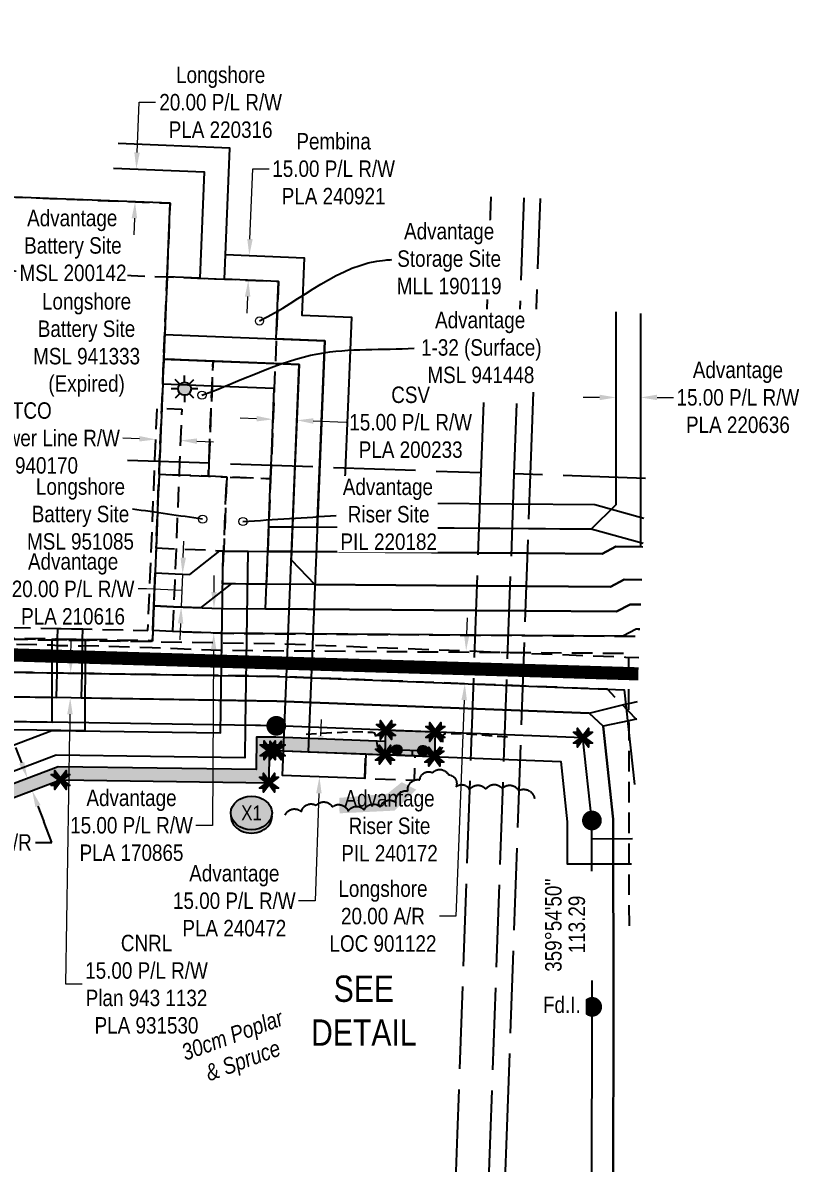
# Model space of a CAD drawing. Extents: x 341532 to 345906, y 6165767 to 6167762.
# Drawn here: x 342290 to 342761, y 6166357 to 6167050 of the extents above; entities that cross this region are included whole.
import ezdxf
from ezdxf.enums import TextEntityAlignment as Align

# ---------------------------------------------------------------- set-up
doc = ezdxf.new("R2010")
doc.units = 0
doc.header["$LTSCALE"] = 5
doc.header["$PDSIZE"] = 0.5
for name, pattern in [('0', [1, 1, 0]), ('foc-ACCESSROAD', [3.75, 2.5, -1.25]), ('foc-FLOWLINE', [3.75, 2.5, -1.25]), ('foc-UNSURVEYED', [12.5, 10, -2.5]), ('UG_PIPE', [1.875, 1.25, -0.625])]:
    doc.linetypes.add(name, pattern=pattern)
doc.layers.get('Defpoints').update_dxf_attribs({"color": 9})
doc.layers.add('AS-PIPE-AG', color=7, linetype='Continuous', true_color=0x7d00fa)
for name, color, linetype in [('AS-PIPE-UG', 44, 'UG_PIPE'), ('AS-ROADS', 254, 'Continuous'), ('AS-SYMBOL', 7, 'Continuous'), ('AS-UNDERLAY-H', 141, 'Continuous'), ('C-RW', 13, 'Continuous'), ('DETAIL-T', 7, 'Continuous'), ('F-AR', 190, 'foc-ACCESSROAD'), ('F-EZE', 190, 'foc-FLOWLINE'), ('F-RW', 190, 'Continuous'), ('F-WS', 190, 'foc-ACCESSROAD'), ('F-WS-S', 8, 'Continuous'), ('L-BD', 7, 'Continuous'), ('L-MON', 1, 'Continuous'), ('L-USEC', 7, 'foc-UNSURVEYED'), ('P-CROSSINGS', 250, 'Continuous'), ('P-PROPOSED', 10, 'Continuous'), ('P-PROPOSED-H', 21, 'Continuous'), ('P-TXT', 4, 'Continuous'), ('T-BUSH', 110, '0'), ('T-BUSH-T', 110, 'Continuous')]:
    doc.layers.add(name, color=color, linetype=linetype)
for name, color, linetype, lineweight in [('C-RW-T', 13, 'Continuous', 9), ('F-AR-T', 190, 'Continuous', 9), ('F-RW-T', 190, 'Continuous', 9), ('F-WS-T', 190, 'Continuous', 9)]:
    doc.layers.add(name, color=color, linetype=linetype, lineweight=lineweight)
doc.styles.add('100L', font='ARIALN.TTF', dxfattribs={"height": 11})
doc.styles.add('80CG', font='ARIALN.TTF', dxfattribs={"height": 10})
doc.styles.add('80L', font='ARIALN.TTF', dxfattribs={"height": 10})
doc.styles.add('Crossing', font='ARIALN.TTF', dxfattribs={"height": 10})
doc.dimstyles.new('Compass 5 000', dxfattribs={"dimscale": 5, "dimtxt": 9, "dimasz": 2, "dimexe": 0.2, "dimexo": 0.0625, "dimgap": 0.5, "dimtad": 0, "dimtih": 1, "dimtoh": 1, "dimzin": 0, "dimdsep": 46, "dimtxsty": '80CG', "dimcen": 0.1, "dimse1": 1, "dimse2": 1, "dimclrd": 256, "dimclrt": 256, "dimaunit": 1, "dimadec": 4, "dimazin": 0, "dimtfac": 0.06, "dimtofl": 0, "dimtmove": 0, "dimatfit": 1, "dimfxl": 0.2, "dimtolj": 1, "dimtzin": 0, "dimlwd": -1, "dimarcsym": 0})

# ---------------------------------------------------------------- blocks, each defined once
blk = doc.blocks.new('fdia')
at = {"color": 255, "const_width": 1}
blk.add_lwpolyline([(-0.5, 0, 1), (0.5, 0, 1)], format="xyb", close=True, dxfattribs=at)
blk = doc.blocks.new('Fdiaa')
blk.add_blockref('fdia', (0, 0))
blk = doc.blocks.new('fdib')
at = {"color": 1, "const_width": 1.6}
blk.add_lwpolyline([(-0.4, 0, 1), (0.4, 0, 1)], format="xyb", close=True, dxfattribs=at)
at = {"color": 1}
blk.add_circle((0, 0), 0.8, dxfattribs=at)
blk = doc.blocks.new('Fdibb')
blk.add_blockref('fdib', (0, 0))
blk = doc.blocks.new('fdicc')
for name in ['Fdibb', 'Fdiaa']:
    blk.add_blockref(name, (0, 0))
blk = doc.blocks.new('FDI')
blk.add_blockref('fdicc', (0, 0))
blk = doc.blocks.new('*D36')
at = {"layer": 'C-RW-T', "transparency": 16777216}
for p, q in [((342431.51, 6166809.83), (342421.52, 6166810.23)), ((342465.94, 6166808.44), (342486, 6166807.63))]:
    blk.add_line(p, q, dxfattribs=at)
for points in [[(342431.58, 6166811.49), (342431.45, 6166808.16), (342441.51, 6166809.42)], [(342466.01, 6166810.1), (342465.87, 6166806.77), (342455.95, 6166808.84)]]:
    blk.add_solid(points, dxfattribs=at)
at = {"layer": 'Defpoints', "color": 0, "transparency": 16777216}
for p in [(342441.7, 6166814.1), (342456.14, 6166813.52), (342455.95, 6166808.84)]:
    blk.add_point(p, dxfattribs=at)
at = {"layer": 'C-RW-T', "transparency": 16777216, "insert": (342525.08, 6166807.63), "char_height": 10, "attachment_point": 5, "style": '80CG'}
blk.add_mtext('\\A1;CSV\\P15.00 P/L R/W\\PPLA 200233', dxfattribs=at)
blk = doc.blocks.new('*D40')
at = {"layer": 'Defpoints', "color": 0, "transparency": 16777216}
for p in [(342465.46, 6166672.37), (342464.69, 6166652.39), (342557.97, 6166648.79)]:
    blk.add_point(p, dxfattribs=at)
at = {"layer": 'F-AR-T', "transparency": 16777216}
for p, q in [((342559.13, 6166678.76), (342559.52, 6166688.75)), ((342557.59, 6166638.79), (342552.52, 6166507.54)), ((342552.52, 6166507.54), (342542.52, 6166507.54))]:
    blk.add_line(p, q, dxfattribs=at)
for points in [[(342557.47, 6166678.82), (342560.8, 6166678.69), (342558.75, 6166668.77)], [(342555.92, 6166638.86), (342559.25, 6166638.73), (342557.97, 6166648.79)]]:
    blk.add_solid(points, dxfattribs=at)
at = {"layer": 'F-AR-T', "transparency": 16777216, "insert": (342508.25, 6166507.54), "char_height": 10, "attachment_point": 5, "style": '80CG', "bg_fill": 3, "box_fill_scale": 1.1, "bg_fill_color": 256, "bg_fill_true_color": 13158600, "bg_fill_transparency": 0}
blk.add_mtext('\\A1;Longshore\\P20.00 A/R\\PLOC 901122', dxfattribs=at)
blk = doc.blocks.new('*D44')
at = {"layer": 'Defpoints', "color": 0, "transparency": 16777216}
for p in [(342370.3, 6166797.23), (342370.19, 6166794.56), (342385.18, 6166793.94)]:
    blk.add_point(p, dxfattribs=at)
at = {"layer": 'F-RW-T', "transparency": 16777216}
for p, q in [((342360.31, 6166797.64), (342350.32, 6166798.05)), ((342395.28, 6166796.2), (342405.27, 6166795.79))]:
    blk.add_line(p, q, dxfattribs=at)
for points in [[(342360.38, 6166799.3), (342360.24, 6166795.97), (342370.3, 6166797.23)], [(342395.35, 6166797.86), (342395.21, 6166794.53), (342385.29, 6166796.61)]]:
    blk.add_solid(points, dxfattribs=at)
at = {"layer": 'F-RW-T', "transparency": 16777216, "insert": (342291.18, 6166798.05), "char_height": 10, "attachment_point": 5, "style": '80CG', "bg_fill": 3, "box_fill_scale": 1.1, "bg_fill_color": 256, "bg_fill_true_color": 13158600, "bg_fill_transparency": 0}
blk.add_mtext('\\A1;ATCO\\P15.00 Power Line R/W\\PEZE 940170', dxfattribs=at)
blk = doc.blocks.new('*D46')
at = {"layer": 'Defpoints', "color": 0, "transparency": 16777216}
for p in [(342649.84, 6166822.47), (342664.75, 6166822.75), (342664.75, 6166822.47)]:
    blk.add_point(p, dxfattribs=at)
at = {"layer": 'F-RW-T', "transparency": 16777216}
for p, q in [((342639.84, 6166822.75), (342629.84, 6166822.74)), ((342674.75, 6166822.75), (342684.75, 6166822.75))]:
    blk.add_line(p, q, dxfattribs=at)
for points in [[(342639.84, 6166824.41), (342639.84, 6166821.08), (342649.84, 6166822.75)], [(342674.75, 6166824.42), (342674.75, 6166821.08), (342664.75, 6166822.75)]]:
    blk.add_solid(points, dxfattribs=at)
at = {"layer": 'F-RW-T', "transparency": 16777216, "insert": (342723.84, 6166822.75), "char_height": 10, "attachment_point": 5, "style": '80CG'}
blk.add_mtext('\\A1;Advantage\\P15.00 P/L R/W\\PPLA 220636', dxfattribs=at)
blk = doc.blocks.new('*D50')
at = {"layer": 'Defpoints', "color": 0, "transparency": 16777216}
for p in [(342457.23, 6166694.09), (342405.49, 6166679.48), (342457.12, 6166679.1)]:
    blk.add_point(p, dxfattribs=at)
at = {"layer": 'F-RW-T', "transparency": 16777216}
for p, q in [((342405.68, 6166704.47), (342405.75, 6166714.47)), ((342405.42, 6166669.48), (342404.63, 6166562.71)), ((342404.63, 6166562.71), (342394.63, 6166562.71))]:
    blk.add_line(p, q, dxfattribs=at)
for points in [[(342404.01, 6166704.48), (342407.34, 6166704.46), (342405.6, 6166694.47)], [(342403.75, 6166669.49), (342407.08, 6166669.47), (342405.49, 6166679.48)]]:
    blk.add_solid(points, dxfattribs=at)
at = {"layer": 'F-RW-T', "transparency": 16777216, "insert": (342355.54, 6166562.71), "char_height": 10, "attachment_point": 5, "style": '80CG'}
blk.add_mtext('\\A1;Advantage\\P15.00 P/L R/W\\PPLA 170865', dxfattribs=at)
blk = doc.blocks.new('*D51')
at = {"layer": 'Defpoints', "color": 0, "transparency": 16777216}
for p in [(342283.3, 6166655.79), (342283.07, 6166640.8), (342318.33, 6166640.24)]:
    blk.add_point(p, dxfattribs=at)
at = {"layer": 'F-RW-T', "transparency": 16777216}
for p, q in [((342318.72, 6166665.23), (342318.88, 6166675.23)), ((342318.17, 6166630.24), (342318.01, 6166620.24)), ((342315.56, 6166466.13), (342318.01, 6166620.24)), ((342325.56, 6166466.13), (342315.56, 6166466.13))]:
    blk.add_line(p, q, dxfattribs=at)
for points in [[(342317.06, 6166665.26), (342320.39, 6166665.2), (342318.56, 6166655.23)], [(342316.5, 6166630.26), (342319.83, 6166630.21), (342318.33, 6166640.24)]]:
    blk.add_solid(points, dxfattribs=at)
at = {"layer": 'F-RW-T', "transparency": 16777216, "insert": (342364.65, 6166466.13), "char_height": 10, "attachment_point": 5, "style": '80CG'}
blk.add_mtext('\\A1;CNRL\\P15.00 P/L R/W\\PPlan 943 1132\\PPLA 931530', dxfattribs=at)
blk = doc.blocks.new('*D55')
at = {"layer": 'Defpoints', "color": 0, "transparency": 16777216}
for p in [(342385.92, 6166715.44), (342385.12, 6166695.45), (342385.74, 6166695.42)]:
    blk.add_point(p, dxfattribs=at)
at = {"layer": 'F-RW-T', "transparency": 16777216}
for p, q in [((342386.94, 6166725.41), (342387.35, 6166735.4)), ((342386.54, 6166715.41), (342385.74, 6166695.42)), ((342364.6, 6166706.36), (342359.6, 6166706.36)), ((342386.14, 6166705.42), (342364.6, 6166706.36)), ((342385.33, 6166685.43), (342384.93, 6166675.44))]:
    blk.add_line(p, q, dxfattribs=at)
for points in [[(342385.28, 6166725.47), (342388.61, 6166725.34), (342386.54, 6166715.41)], [(342383.67, 6166685.5), (342387, 6166685.36), (342385.74, 6166695.42)]]:
    blk.add_solid(points, dxfattribs=at)
at = {"layer": 'F-RW-T', "transparency": 16777216, "insert": (342320.06, 6166706.36), "char_height": 10, "attachment_point": 5, "style": '80CG'}
blk.add_mtext('\\A1;Advantage\\P20.00 P/L R/W\\PPLA 210616', dxfattribs=at)
blk = doc.blocks.new('*D56')
at = {"layer": 'Defpoints', "color": 0, "transparency": 16777216}
for p in [(342478.42, 6166606.85), (342469.7, 6166592.15), (342477.9, 6166591.86)]:
    blk.add_point(p, dxfattribs=at)
at = {"layer": 'F-RW-T', "transparency": 16777216}
for p, q in [((342470.57, 6166617.13), (342470.92, 6166627.12)), ((342469.35, 6166582.15), (342467.06, 6166516.88)), ((342467.06, 6166516.88), (342457.06, 6166516.88))]:
    blk.add_line(p, q, dxfattribs=at)
for points in [[(342468.9, 6166617.19), (342472.24, 6166617.07), (342470.22, 6166607.14)], [(342467.68, 6166582.21), (342471.01, 6166582.1), (342469.7, 6166592.15)]]:
    blk.add_solid(points, dxfattribs=at)
at = {"layer": 'F-RW-T', "transparency": 16777216, "insert": (342417.98, 6166516.88), "char_height": 10, "attachment_point": 5, "style": '80CG'}
blk.add_mtext('\\A1;Advantage\\P15.00 P/L R/W\\PPLA 240472', dxfattribs=at)
blk = doc.blocks.new('*D57')
at = {"layer": 'Defpoints', "color": 0, "transparency": 16777216}
for p in [(342358.49, 6166961.57), (342358.68, 6166961.56), (342357.87, 6166941.58)]:
    blk.add_point(p, dxfattribs=at)
at = {"layer": 'F-RW-T', "transparency": 16777216}
for p, q in [((342358.9, 6166971.56), (342360.13, 6167002.08)), ((342360.13, 6167002.08), (342370.13, 6167002.08)), ((342357.28, 6166931.59), (342356.88, 6166921.6))]:
    blk.add_line(p, q, dxfattribs=at)
for points in [[(342357.23, 6166971.63), (342360.56, 6166971.49), (342358.49, 6166961.57)], [(342355.62, 6166931.66), (342358.95, 6166931.52), (342357.69, 6166941.58)]]:
    blk.add_solid(points, dxfattribs=at)
at = {"layer": 'F-RW-T', "transparency": 16777216, "insert": (342409.67, 6167002.08), "char_height": 10, "attachment_point": 5, "style": '80CG'}
blk.add_mtext('\\A1;Longshore\\P20.00 P/L R/W\\PPLA 220316', dxfattribs=at)
blk = doc.blocks.new('*D58')
at = {"layer": 'Defpoints', "color": 0, "transparency": 16777216}
for p in [(342423.78, 6166909.12), (342427.09, 6166908.99), (342423.18, 6166894.14)]:
    blk.add_point(p, dxfattribs=at)
at = {"layer": 'F-RW-T', "transparency": 16777216}
for p, q in [((342427.49, 6166918.98), (342429.2, 6166961.69)), ((342429.2, 6166961.69), (342439.2, 6166961.69)), ((342426.08, 6166884.01), (342425.68, 6166874.02))]:
    blk.add_line(p, q, dxfattribs=at)
for points in [[(342425.82, 6166919.05), (342429.15, 6166918.91), (342427.09, 6166908.99)], [(342424.42, 6166884.08), (342427.75, 6166883.94), (342426.48, 6166894)]]:
    blk.add_solid(points, dxfattribs=at)
at = {"layer": 'F-RW-T', "transparency": 16777216, "insert": (342478.29, 6166961.69), "char_height": 10, "attachment_point": 5, "style": '80CG'}
blk.add_mtext('\\A1;Pembina\\P15.00 P/L R/W\\PPLA 240921', dxfattribs=at)
blk = doc.blocks.new('RISER')
h = blk.add_hatch(color=255)
h.dxf.hatch_style = 1
edge = h.paths.add_edge_path()
edge.add_arc((0, 0), 0.7, 0, 360)
blk.add_hatch(color=13).paths.add_polyline_path([(0.58, -0.15), (-0.58, -0.15, 0.774597)])
at = {"color": 13}
blk.add_line((-0.58, -0.15), (0.58, -0.15), dxfattribs=at)
blk.add_circle((0, 0), 0.6, dxfattribs=at)
blk = doc.blocks.new('GAS')
h = blk.add_hatch(color=255)
h.dxf.hatch_style = 1
edge = h.paths.add_edge_path()
edge.add_arc((0, 0), 0.9, 0, 360)
for p, q in [((0, 0.81), (0, 1.62)), ((-0.81, 0), (-1.62, 0)), ((-0.57, 0.57), (-1.14, 1.14)), ((0.57, 0.57), (1.14, 1.14)), ((1.62, 0), (0.81, 0)), ((-0.57, -0.57), (-1.14, -1.14)), ((0, -0.81), (0, -1.62)), ((1.14, -1.14), (0.57, -0.57))]:
    blk.add_line(p, q)
blk.add_circle((0, 0), 0.8)
blk = doc.blocks.new('TEMP')
h = blk.add_hatch(color=255)
h.dxf.hatch_style = 1
h.paths.add_polyline_path([(0, 0.25), (-0.67, 1.15), (-0.67, 0.67), (-1.15, 0.67), (-0.25, 0), (-1.15, -0.67), (-0.67, -0.67), (-0.67, -1.15), (0, -0.25), (0.67, -1.15), (0.67, -0.67), (1.15, -0.67), (0.25, 0), (1.15, 0.67), (0.67, 0.67), (0.67, 1.15)])
h.paths.add_polyline_path([(0.57, 0.85), (0.57, 0.57), (0.85, 0.57), (0.08, 0), (0.85, -0.57), (0.57, -0.57), (0.57, -0.85), (0, -0.08), (-0.57, -0.85), (-0.57, -0.57), (-0.85, -0.57), (-0.08, 0), (-0.85, 0.57), (-0.57, 0.57), (-0.57, 0.85), (0, 0.08)], flags=16)
h = blk.add_hatch(color=1)
h.dxf.hatch_style = 1
h.paths.add_polyline_path([(0, 0.08), (-0.57, 0.85), (-0.57, 0.57), (-0.85, 0.57), (-0.08, 0), (-0.85, -0.57), (-0.57, -0.57), (-0.57, -0.85), (0, -0.08), (0.57, -0.85), (0.57, -0.57), (0.85, -0.57), (0.08, 0), (0.85, 0.57), (0.57, 0.57), (0.57, 0.85)])
at = {"color": 1}
for p, q in [((-0.08, 0), (0.08, 0)), ((0, 0.08), (0, -0.08))]:
    blk.add_line(p, q, dxfattribs=at)
at = {"color": 255, "flags": 128}
blk.add_lwpolyline([(-0.25, 0), (-1.15, 0.67), (-0.67, 0.67), (-0.67, 1.15), (0, 0.25), (0.67, 1.15), (0.67, 0.67), (1.15, 0.67), (0.25, 0), (1.15, -0.67), (0.67, -0.67), (0.67, -1.15), (0, -0.25), (-0.67, -1.15), (-0.67, -0.67), (-1.15, -0.67)], close=True, dxfattribs=at)
at = {"color": 1, "flags": 128}
blk.add_lwpolyline([(-0.08, 0), (-0.85, 0.57), (-0.57, 0.57), (-0.57, 0.85), (0, 0.08), (0.57, 0.85), (0.57, 0.57), (0.85, 0.57), (0.08, 0), (0.85, -0.57), (0.57, -0.57), (0.57, -0.85), (0, -0.08), (-0.57, -0.85), (-0.57, -0.57), (-0.85, -0.57)], close=True, dxfattribs=at)
blk = doc.blocks.new('xing2')
h = blk.add_hatch(color=50)
h.dxf.hatch_style = 1
edge = h.paths.add_edge_path()
edge.add_ellipse((0, 0), major_axis=(-12.5, 0), ratio=0.816297, start_angle=0, end_angle=360)
h = blk.add_hatch(color=250)
h.dxf.hatch_style = 1
edge = h.paths.add_edge_path()
edge.add_ellipse((0, -2.05), major_axis=(-12.5, 0), ratio=0.816297, start_angle=0, end_angle=180)
edge.add_line((12.5, -2.05), (12.5, 0))
edge.add_ellipse((0, 0), major_axis=(-12.5, 0), ratio=0.816297, start_angle=0, end_angle=180, ccw=False)
edge.add_line((-12.5, 0), (-12.5, -2.05))
at = {"color": 250}
blk.add_ellipse((0, 0), major_axis=(-12.5, 0), ratio=0.816297, dxfattribs=at)
blk.add_ellipse((0, -2.05), major_axis=(-12.5, 0), ratio=0.816297, start_param=0, end_param=3.141593, dxfattribs=at)
at = {"color": 250, "style": 'Crossing'}
blk.add_attdef('CROSSING', text='', height=9, dxfattribs=at).set_placement((0.09, 0.02), align=Align.MIDDLE_CENTER)
at = {"color": 250, "style": 'Crossing', "flags": 1}
for tag, p in [('OWNER', (0.09, -12.49)), ('DESCRIPTION', (0.09, -25.77)), ('LOCATION', (0.09, -39.3)), ('DWG_REF', (0.09, -52.84))]:
    blk.add_attdef(tag, text='', height=9, dxfattribs=at).set_placement(p, align=Align.MIDDLE_CENTER)
blk = doc.blocks.new('*D84')
at = {"layer": 'Defpoints', "color": 0, "transparency": 16777216}
for p in [(342270.71, 6166583.11), (342295.21, 6166583.82), (342273.54, 6166575.63)]:
    blk.add_point(p, dxfattribs=at)
at = {"layer": 'P-TXT', "transparency": 16777216}
for p, q in [((342288.84, 6166600.66), (342285.3, 6166610.01)), ((342298.74, 6166574.47), (342302.28, 6166565.12)), ((342307.13, 6166552.29), (342302.28, 6166565.12)), ((342297.13, 6166552.29), (342307.13, 6166552.29))]:
    blk.add_line(p, q, dxfattribs=at)
for points in [[(342290.4, 6166601.25), (342287.28, 6166600.07), (342292.38, 6166591.3)], [(342300.3, 6166575.06), (342297.19, 6166573.88), (342295.21, 6166583.82)]]:
    blk.add_solid(points, dxfattribs=at)
at = {"layer": 'P-TXT', "transparency": 16777216, "insert": (342272.65, 6166552.29), "char_height": 10, "attachment_point": 5, "style": '80CG'}
blk.add_mtext('\\A1;8.00 A/R', dxfattribs=at)

msp = doc.modelspace()

# ---------------------------------------------------------------- hatches: boundary and pattern name
at = {"layer": 'AS-UNDERLAY-H'}
h = msp.add_hatch(color=256, dxfattribs=at)
h.dxf.hatch_style = 1
h.paths.add_polyline_path([(342519.653, 6166588.969), (342528.521, 6166584.389), (342515.253, 6166571.692), (342481.884, 6166570.027), (342481.724, 6166579.427), (342510.951, 6166581.938)])
at = {"layer": 'P-PROPOSED-H'}
h = msp.add_hatch(color=256, dxfattribs=at)
h.dxf.hatch_style = 1
h.paths.add_polyline_path([(342509.82, 6166613.636), (342443.094, 6166616.227), (342431.504, 6166616.414), (342431.194, 6166596.701), (342310.997, 6166598.345), (342257.447, 6166578.092), (342237.453, 6166578.534), (342237.053, 6166570.543), (342258.824, 6166570.062), (342312.406, 6166590.327), (342439.066, 6166588.595), (342439.375, 6166608.288), (342442.874, 6166608.232), (342509.51, 6166605.644)])
h = msp.add_hatch(color=256, dxfattribs=at)
h.dxf.hatch_style = 1
h.paths.add_polyline_path([(342510.091, 6166620.63), (342540.062, 6166619.466), (342539.48, 6166604.481), (342509.51, 6166605.644)])

# ---------------------------------------------------------------- linework, layer by layer
at = {"layer": 'AS-PIPE-AG'}
msp.add_line((342526.03, 6166608.164), (342525.967, 6166605.598), dxfattribs=at)
at = {"layer": 'AS-PIPE-AG', "flags": 128}
msp.add_lwpolyline([(342532.331, 6166608.061), (342516.903, 6166608.433)], dxfattribs=at)
at = {"layer": 'AS-PIPE-UG', "flags": 128}
for points in [[(342516.632, 6166608.426), (342509.696, 6166608.65), (342506.745, 6166608.832), (342506.199, 6166608.934), (342505.472, 6166609.481), (342505.204, 6166610.284), (342504.667, 6166612.514), (342504.432, 6166615.134), (342503.911, 6166617.094), (342503.528, 6166618.125), (342503.135, 6166618.647), (342501.739, 6166619.069), (342500.444, 6166619.129), (342498.509, 6166619.184), (342489.03, 6166619.515), (342474.002, 6166618.682), (342459.09, 6166617.825)], [(342583.947, 6166616.216), (342565.964, 6166617.764), (342552.312, 6166618.314), (342547.513, 6166618.32), (342546.012, 6166618.314), (342545.168, 6166617.953), (342544.593, 6166617.234), (342544.519, 6166615.025), (342544.5, 6166612.046), (342544.03, 6166609.464), (342543.302, 6166608.231), (342542.535, 6166607.918), (342541.761, 6166607.896), (342538.707, 6166607.86), (342532.778, 6166608.104)]]:
    msp.add_lwpolyline(points, dxfattribs=at)
at = {"layer": 'AS-ROADS', "const_width": 7.998, "flags": 128}
msp.add_lwpolyline([(341659.475, 6166683.646), (341801.986, 6166680.186), (341896.797, 6166677.327), (342097.298, 6166671.015), (342246.435, 6166667.407), (342663.377, 6166654.779)], dxfattribs=at)
at = {"layer": 'C-RW'}
for points in [[(342664.89, 6166696.999), (342658.398, 6166697.031), (342650.174, 6166692.674), (342594.897, 6166693.076), (342564.718, 6166693.299), (342436.85, 6166694.236), (342437.453, 6166709.24), (342438.259, 6166729.223), (342439.803, 6166767.394), (342440.048, 6166773.36), (342440.389, 6166781.591), (342440.727, 6166790.002), (342442.262, 6166828.178), (342404.442, 6166829.697), (342374.482, 6166830.9), (342375.091, 6166846.027), (342405.049, 6166844.824), (342442.87, 6166843.306), (342457.319, 6166842.725), (342454.827, 6166781.086), (342452.726, 6166729.117), (342452.525, 6166724.15), (342466.808, 6166709.024), (342565.255, 6166708.289), (342595.435, 6166708.076), (342646.439, 6166707.701), (342654.701, 6166712.079), (342665.428, 6166712.002)], [(342659.781, 6166554.445), (342635.185, 6166554.408), (342635.168, 6166565.693), (342629.723, 6166615.984), (342443.456, 6166623.217), (342424.616, 6166623.52), (342424.306, 6166603.795), (342309.765, 6166605.361), (342256.243, 6166585.119), (342176.452, 6166586.883), (342180.884, 6166695.763), (341729.565, 6166707.577), (341714.777, 6166715.726), (341698.655, 6166716.186), (341683.509, 6166708.932), (341660.414, 6166709.706)], [(341660.054, 6166699.715), (341685.62, 6166698.858), (341700.79, 6166706.124), (341712.072, 6166705.802), (341726.871, 6166697.646), (342165.484, 6166686.165), (342160.847, 6166572.228), (342258.824, 6166570.062), (342312.406, 6166590.327), (342439.066, 6166588.595), (342439.375, 6166608.288), (342443.044, 6166608.225), (342616.207, 6166601.501), (342620.173, 6166564.872), (342620.211, 6166539.39), (342659.243, 6166539.448)]]:
    msp.add_lwpolyline(points, dxfattribs=at)
at = {"layer": 'F-AR', "flags": 128}
for points in [[(342662.377, 6166626.883), (342662.071, 6166627.202), (342657.647, 6166631.814), (342656.783, 6166632.695), (342653.68, 6166635.919), (342644.532, 6166645.425), (342444.279, 6166653.201), (342227.353, 6166656.693), (342228.049, 6166673.944), (342228.178, 6166677.16), (342228.471, 6166684.437), (342229.678, 6166714.375), (342229.879, 6166719.37), (342230.483, 6166734.353), (342232.302, 6166779.495), (342232.685, 6166788.987), (342232.906, 6166794.482), (342233.101, 6166799.323), (342233.705, 6166814.308), (342233.906, 6166819.302), (342236.711, 6166888.9)], [(342256.693, 6166888.188), (342253.885, 6166818.497), (342253.684, 6166813.503), (342253.08, 6166798.518), (342252.885, 6166793.671), (342252.667, 6166788.275), (342252.28, 6166778.683), (342250.462, 6166733.548), (342249.858, 6166718.563), (342249.657, 6166713.569), (342248.157, 6166676.356), (342444.828, 6166673.19), (342655.512, 6166665.009), (342663.732, 6166664.69)]]:
    msp.add_lwpolyline(points, dxfattribs=at)
at = {"layer": 'F-EZE', "flags": 128}
msp.add_lwpolyline([(342657.891, 6166501.701), (342657.691, 6166623.983), (342657.602, 6166626.316), (342657.649, 6166631.814), (342657.67, 6166636.836), (342657.623, 6166665.516), (342657.62, 6166667.119), (342593.984, 6166667.589), (342563.805, 6166667.812), (342409.317, 6166668.952), (342368.095, 6166670.614), (342327.361, 6166671.844), (342325.607, 6166671.566), (342310.614, 6166671.902), (342307.355, 6166672.148), (342257.489, 6166673.093), (342257.597, 6166676.703), (342257.804, 6166683.587), (342310.799, 6166682.399), (342325.791, 6166682.062), (342365.533, 6166681.172), (342369.765, 6166784.105), (342371.084, 6166816.19), (342373.885, 6166816.075), (342386.067, 6166815.574), (342384.752, 6166783.571), (342384.424, 6166775.596), (342382.574, 6166730.585), (342381.752, 6166710.602), (342381.136, 6166695.608), (342380.52, 6166680.619), (342409.567, 6166679.448), (342564.181, 6166678.307), (342594.36, 6166678.085), (342653.908, 6166677.645), (342662.102, 6166677.585), (342662.094, 6166681.982), (342664.352, 6166681.986)], dxfattribs=at)
at = {"layer": 'F-RW'}
for points in [[(342344.624, 6166962.13), (342399.743, 6166959.9), (342397.068, 6166895.184), (342412.055, 6166894.565), (342415.35, 6166974.281), (342347.381, 6166977.03)], [(342344.624, 6166962.13), (342399.742, 6166959.9), (342397.068, 6166895.185), (342377.103, 6166895.988), (342378.937, 6166940.73), (342278.829, 6166944.748)], [(342666.214, 6166733.938), (342634.808, 6166742.79), (342468.336, 6166744.001), (342472.909, 6166857.108), (342443.473, 6166858.29), (342444.879, 6166893.263), (342412.056, 6166894.582), (342412.675, 6166909.566), (342460.466, 6166907.644), (342459.06, 6166872.673), (342489.07, 6166871.467), (342487.442, 6166831.45), (342484.517, 6166758.88), (342636.935, 6166757.772), (342666.767, 6166749.363)], [(342647.925, 6166223.654), (342647.969, 6166232.834), (342648.334, 6166452.453), (342648.164, 6166566.404), (342642.045, 6166622.931), (342633.492, 6166630.846), (342443.868, 6166638.209), (342218.748, 6166641.833), (342219.376, 6166657.417), (342220.051, 6166674.175), (342220.181, 6166677.396), (342220.475, 6166684.668), (342221.685, 6166714.697), (342221.886, 6166719.691), (342222.49, 6166734.676), (342224.31, 6166779.819), (342224.691, 6166789.272), (342224.914, 6166794.806), (342225.109, 6166799.646), (342225.712, 6166814.629), (342225.913, 6166819.624), (342228.717, 6166889.185)], [(342236.711, 6166888.9), (342233.906, 6166819.302), (342233.705, 6166814.308), (342233.101, 6166799.323), (342232.906, 6166794.482), (342232.685, 6166788.987), (342232.302, 6166779.495), (342230.483, 6166734.353), (342229.879, 6166719.37), (342229.678, 6166714.375), (342228.471, 6166684.437), (342228.178, 6166677.16), (342228.049, 6166673.944), (342227.353, 6166656.693), (342310.301, 6166655.358), (342325.295, 6166655.116), (342444.279, 6166653.201), (342654.736, 6166645.029), (342660.965, 6166587.492)], [(342236.711, 6166888.9), (342233.906, 6166819.302), (342233.705, 6166814.308), (342233.101, 6166799.323), (342232.906, 6166794.482), (342232.685, 6166788.987), (342232.302, 6166779.495), (342230.483, 6166734.353), (342229.879, 6166719.37), (342229.678, 6166714.375), (342228.471, 6166684.437), (342228.178, 6166677.16), (342228.049, 6166673.944), (342227.353, 6166656.693), (342444.279, 6166653.201), (342654.736, 6166645.029), (342660.965, 6166587.492)], [(342664.747, 6166873.798), (342664.761, 6166773.597), (342664.768, 6166732.006), (342649.771, 6166732.151), (342641.459, 6166727.745), (342596.152, 6166728.074), (342565.972, 6166728.294), (342453.295, 6166729.113), (342438.259, 6166729.223), (342438.864, 6166744.215), (342453.404, 6166744.109), (342453.901, 6166744.106), (342566.51, 6166743.287), (342596.689, 6166743.067), (342634.808, 6166742.79), (342649.861, 6166757.681), (342649.856, 6166774.13), (342649.828, 6166874.69)], [(341758.625, 6166639.148), (342125.495, 6166628.194), (342171.662, 6166601.989), (342207.448, 6166601.198), (342253.662, 6166600.176), (342307.123, 6166620.395), (342409.547, 6166618.995), (342410.412, 6166674.063), (342411.282, 6166729.429), (342426.278, 6166729.31), (342425.444, 6166676.208), (342424.616, 6166623.52), (342424.306, 6166603.795), (342309.765, 6166605.361), (342256.243, 6166585.119), (342208.572, 6166586.173), (342167.549, 6166587.08), (342121.312, 6166613.325), (341757.375, 6166624.228)], [(342665.428, 6166712.002), (342654.701, 6166712.079), (342646.439, 6166707.701), (342595.435, 6166708.076), (342565.255, 6166708.289), (342466.808, 6166709.024), (342437.453, 6166709.24), (342415.971, 6166709.411), (342397.45, 6166694.952), (342381.136, 6166695.608), (342369.052, 6166696.095), (342369.858, 6166716.085), (342381.957, 6166715.598), (342390.922, 6166715.237), (342409.221, 6166729.512), (342411.579, 6166729.417), (342438.259, 6166729.223), (342453.295, 6166729.113), (342565.972, 6166728.294), (342596.152, 6166728.075), (342641.459, 6166727.745), (342649.771, 6166732.151), (342666.144, 6166731.992)], [(342664.352, 6166681.986), (342662.094, 6166681.982), (342653.908, 6166677.645), (342594.36, 6166678.085), (342564.181, 6166678.307), (342409.567, 6166679.448), (342380.52, 6166680.619), (342368.447, 6166681.106), (342368.687, 6166687.073), (342369.05, 6166696.095), (342381.136, 6166695.608), (342410.17, 6166694.44), (342436.85, 6166694.236), (342564.718, 6166693.299), (342594.897, 6166693.076), (342650.174, 6166692.674), (342658.398, 6166697.031), (342664.89, 6166696.999)], [(342218.748, 6166641.833), (342310.059, 6166640.363), (342310.301, 6166655.358), (342310.614, 6166671.902), (342310.625, 6166675.883), (342310.799, 6166682.399), (342325.791, 6166682.062), (342325.62, 6166675.648), (342325.607, 6166671.566), (342325.295, 6166655.116), (342325.053, 6166640.122), (342443.868, 6166638.209), (342633.492, 6166630.846), (342642.045, 6166622.931), (342648.164, 6166566.404), (342648.334, 6166452.453), (342647.969, 6166232.834)], [(342239.848, 6166626.495), (342307.28, 6166625.409), (342307.306, 6166640.913), (342307.329, 6166655.91), (342307.355, 6166672.276), (342307.361, 6166675.933), (342310.623, 6166675.883), (342325.618, 6166675.648), (342327.368, 6166675.624), (342327.361, 6166671.949), (342327.331, 6166655.593), (342327.278, 6166640.594), (342327.275, 6166625.595), (342327.265, 6166620.12), (342239.589, 6166621.318)], [(342631.723, 6165869.789), (342633.778, 6165969.19), (342633.78, 6165969.756), (342634.888, 6166213.752), (342634.958, 6166229.294), (342635.337, 6166452.434), (342635.168, 6166565.693), (342629.723, 6166615.984), (342443.456, 6166623.217), (342203.146, 6166627.086), (342203.904, 6166645.87), (342201.146, 6166645.953), (342195.149, 6166646.132), (342193.909, 6166646.169), (342178.919, 6166646.615), (341759.426, 6166659.135)], [(342662.391, 6166627.265), (342662.071, 6166627.202), (342657.602, 6166626.316), (342642.045, 6166622.931), (342633.492, 6166630.846), (342653.68, 6166635.919), (342656.298, 6166636.521), (342657.67, 6166636.836), (342662.776, 6166638.007)]]:
    msp.add_lwpolyline(points, dxfattribs=at)
msp.add_lwpolyline([(342497.782, 6166606.1), (342497.2, 6166591.114), (342447.225, 6166593.055), (342452.272, 6166717.89), (342457.319, 6166842.725), (342375.091, 6166846.027), (342375.695, 6166861.012), (342472.909, 6166857.108), (342467.863, 6166732.283), (342462.816, 6166607.457), (342497.782, 6166606.1)], close=True, dxfattribs=at)
at = {"layer": 'F-WS', "flags": 128}
for points in [[(342278.829, 6166944.748), (342378.937, 6166940.73), (342377.103, 6166895.988), (342375.091, 6166846.027), (342374.482, 6166830.9), (342373.924, 6166817.05), (342373.885, 6166816.075), (342372.594, 6166784.004), (342372.274, 6166776.084), (342370.462, 6166731.072), (342369.656, 6166711.082), (342369.293, 6166702.061), (342369.052, 6166696.095), (342368.689, 6166687.073), (342368.449, 6166681.106), (342368.201, 6166674.935), (342327.368, 6166675.624), (342325.619, 6166675.648), (342310.624, 6166675.883), (342307.361, 6166675.933), (342257.597, 6166676.703), (342248.177, 6166676.848), (342249.657, 6166713.569), (342249.858, 6166718.563), (342250.462, 6166733.548), (342252.28, 6166778.683), (342252.667, 6166788.275), (342252.885, 6166793.671), (342253.08, 6166798.518), (342253.684, 6166813.503), (342253.885, 6166818.497), (342256.693, 6166888.188)], [(342276.108, 6166900.048), (342377.103, 6166895.988), (342375.091, 6166846.027), (342374.482, 6166830.9), (342373.924, 6166817.05), (342373.885, 6166816.075), (342372.594, 6166784.004), (342372.274, 6166776.084), (342370.462, 6166731.072), (342369.656, 6166711.082), (342369.293, 6166702.061), (342369.052, 6166696.095), (342368.689, 6166687.073), (342368.449, 6166681.106), (342368.181, 6166674.424), (342257.589, 6166676.204), (342248.157, 6166676.356), (342249.657, 6166713.569), (342249.858, 6166718.563), (342250.462, 6166733.548), (342252.28, 6166778.683), (342252.667, 6166788.275), (342252.885, 6166793.671), (342253.08, 6166798.518), (342253.684, 6166813.503), (342253.885, 6166818.497), (342256.693, 6166888.188)]]:
    msp.add_lwpolyline(points, dxfattribs=at)
for points in [[(342440.389, 6166781.591), (342440.048, 6166773.36), (342413.392, 6166774.431), (342402.24, 6166774.88), (342402.564, 6166782.937), (342404.442, 6166829.697), (342405.049, 6166844.824), (342375.091, 6166846.027), (342377.103, 6166895.988), (342444.879, 6166893.263), (342442.87, 6166843.306), (342442.262, 6166828.178), (342440.727, 6166790.002), (342440.389, 6166781.591)], [(342402.564, 6166782.937), (342402.24, 6166774.88), (342384.424, 6166775.596), (342372.274, 6166776.084), (342372.594, 6166784.004), (342373.885, 6166816.075), (342373.924, 6166817.05), (342374.482, 6166830.9), (342375.091, 6166846.027), (342405.049, 6166844.824), (342404.442, 6166829.697), (342402.564, 6166782.937)], [(342413.392, 6166774.431), (342411.579, 6166729.417), (342382.574, 6166730.585), (342370.462, 6166731.072), (342372.274, 6166776.084), (342384.424, 6166775.596), (342402.24, 6166774.88), (342413.392, 6166774.431)], [(342437.453, 6166709.24), (342410.775, 6166709.452), (342411.579, 6166729.417), (342413.392, 6166774.431), (342440.048, 6166773.36), (342439.803, 6166767.394), (342438.259, 6166729.223), (342437.453, 6166709.24)], [(342497.782, 6166606.1), (342527.752, 6166604.936), (342527.17, 6166589.951), (342497.2, 6166591.114)]]:
    msp.add_lwpolyline(points, close=True, dxfattribs=at)
at = {"layer": 'L-USEC'}
for p, q in [((342573.729, 6166944.687), (342567.72, 6166777.062)), ((342593.828, 6166943.967), (342587.819, 6166776.341)), ((342597.869, 6166775.987), (342603.878, 6166943.606)), ((342165.818, 6166791.389), (342567.72, 6166777.062)), ((342567.72, 6166777.062), (342553.314, 6166375.105)), ((342587.819, 6166776.341), (342573.413, 6166374.384)), ((342583.463, 6166374.031), (342597.869, 6166775.987)), ((342667.632, 6166773.5), (342587.819, 6166776.345)), ((342553.314, 6166375.105), (342538.907, 6165973.148)), ((342573.413, 6166374.384), (342559.006, 6165972.428)), ((342569.056, 6165972.071), (342583.463, 6166374.031))]:
    msp.add_line(p, q, dxfattribs=at)
at = {"layer": 'P-PROPOSED'}
for points in [[(342509.82, 6166613.636), (342443.094, 6166616.227), (342431.504, 6166616.414), (342431.194, 6166596.701), (342310.997, 6166598.345), (342257.447, 6166578.092), (342237.453, 6166578.534), (342237.053, 6166570.543), (342258.824, 6166570.062), (342312.406, 6166590.327), (342439.066, 6166588.595), (342439.375, 6166608.288), (342442.874, 6166608.232), (342509.51, 6166605.644)], [(342510.091, 6166620.63), (342540.062, 6166619.466), (342539.48, 6166604.481), (342509.51, 6166605.644)]]:
    msp.add_lwpolyline(points, close=True, dxfattribs=at)
at = {"layer": 'T-BUSH', "flags": 128}
msp.add_lwpolyline([(342448.908, 6166568.993, -0.5205671), (342458.694, 6166571.041, -0.5205671), (342467.736, 6166574.828, -0.5205671), (342477.502, 6166573.991, -0.5205671), (342487.123, 6166571.271, -0.5205671), (342496.895, 6166572.095, -0.5205671), (342506.714, 6166573.979, -0.5205671), (342516.102, 6166576.704, -0.5205671), (342523.379, 6166583.56, -0.5205671), (342530.655, 6166590.416, -0.5205671), (342538.342, 6166594.79, -0.5205671), (342547.984, 6166593.473, -0.5205671), (342552.624, 6166586.129, -0.5205671), (342560.778, 6166584.307, -0.5205671), (342570.767, 6166584.725, -0.5205671), (342580.756, 6166585.143, -0.5205671), (342590.591, 6166583.889, -0.5205671), (342600.296, 6166578.887, -0.5205671)], format="xyb", dxfattribs=at)

# ---------------------------------------------------------------- block references
at = {"layer": 'L-MON', "color": 2, "xscale": 4.998845000000022, "yscale": 4.998845000000022, "zscale": 4.998845000000022}
for name, p in [('FDI', (342443.456, 6166623.217, 864.619)), ('TEMP', (342439.375, 6166608.288)), ('TEMP', (342443.044, 6166608.225)), ('TEMP', (342312.406, 6166590.327)), ('TEMP', (342439.066, 6166588.595))]:
    msp.add_blockref(name, p, dxfattribs=at)
at = {"layer": 'L-MON'}
for name, p, xscale, yscale, zscale in [('TEMP', (342629.723, 6166615.984), 4.998867500000023, 4.998867500000023, 4.998867500000023), ('FDI', (342635.168, 6166565.693), 5.000000000000052, 5.000000000000052, 5.000000000000052), ('FDI', (342635.337, 6166452.434), 5.000000000000052, 5.000000000000052, 5.000000000000052)]:
    msp.add_blockref(name, p, dxfattribs=dict(at, xscale=xscale, yscale=yscale, zscale=zscale))
at = {"layer": 'P-CROSSINGS', "color": 6, "xscale": 0.9997735000000001, "yscale": 0.9997735000000001, "zscale": 0.9997735000000001}
msp.add_blockref('xing2', (342428.375, 6166570.281), dxfattribs=at).add_auto_attribs({'CROSSING': 'X1'})

# ---------------------------------------------------------------- texts
at = {"layer": 'DETAIL-T', "color": 3, "insert": (342496.631, 6166450.143), "char_height": 15.9876, "width": 63.58694, "attachment_point": 5, "style": '80CG'}
msp.add_mtext('SEE\\PDETAIL', dxfattribs=at)
at = {"layer": 'T-BUSH-T', "insert": (342381.407, 6166427.776), "char_height": 9.99755, "attachment_point": 1, "rotation": 20, "style": '100L'}
msp.add_mtext_dynamic_manual_height_columns('\\pi3.6332;{\\fArial Narrow|b0|i1|c0|p34;30cm Poplar \\P\\pi13.003;& Spruce}', width=71.93003, gutter_width=54.987, heights=[0], dxfattribs=at)

# ---------------------------------------------------------------- dimensions: what is measured, and where the dimension line sits
at = {"layer": 'C-RW-T'}
dim = msp.add_linear_dim(base=(342455.949, 6166808.841), p1=(342441.696, 6166814.099), p2=(342456.138, 6166813.515), angle=357.684752, text='CSV\\P15.00 P/L R/W\\PPLA 200233', dimstyle='Compass 5 000', dxfattribs=at)
dim.commit()
dim.dimension.update_dxf_attribs({"geometry": '*D36', "text_midpoint": (342525.085, 6166807.626), "dimtype": 161})
at = {"layer": 'F-RW-T', "color": 2}
dim = msp.add_linear_dim(base=(342358.495, 6166961.569), p1=(342357.869, 6166941.575), p2=(342358.678, 6166961.561), angle=87.683108, text='Longshore\\P20.00 P/L R/W\\PPLA 220316', dimstyle='Compass 5 000', dxfattribs=at)
dim.commit()
dim.dimension.update_dxf_attribs({"geometry": '*D57', "text_midpoint": (342409.673, 6167002.083), "dimtype": 161})
at = {"layer": 'F-RW-T'}
for base, p1, p2, angle, text, picture, middle in [((342427.086, 6166908.987), (342423.181, 6166894.135), (342423.783, 6166909.119), 87.697384, 'Pembina\\P15.00 P/L R/W\\PPLA 240921', '*D58', (342478.291, 6166961.686)), ((342405.492, 6166679.478), (342457.229, 6166694.087), (342457.118, 6166679.097), 269.577245, 'Advantage\\P15.00 P/L R/W\\PPLA 170865', '*D50', (342355.544, 6166562.708))]:
    dim = msp.add_linear_dim(base=base, p1=p1, p2=p2, angle=angle, text=text, dimstyle='Compass 5 000', dxfattribs=at)
    dim.commit()
    dim.dimension.update_dxf_attribs({"geometry": picture, "text_midpoint": middle, "dimtype": 161})
dim = msp.add_aligned_dim(p1=(342649.843, 6166822.467), p2=(342664.754, 6166822.469), distance=0.28, text='Advantage\\P15.00 P/L R/W\\PPLA 220636', dimstyle='Compass 5 000', dxfattribs=at)
dim.commit()
dim.dimension.update_dxf_attribs({"geometry": '*D46', "text_midpoint": (342723.84, 6166822.752)})
dim = msp.add_linear_dim(base=(342318.326, 6166640.237), p1=(342283.303, 6166655.792), p2=(342283.065, 6166640.797), angle=269.089681, text='CNRL\\P15.00 P/L R/W\\PPlan 943 1132\\PPLA 931530', dimstyle='Compass 5 000', override={"dimtmove": 1}, dxfattribs=at)
dim.commit()
dim.dimension.update_dxf_attribs({"geometry": '*D51', "text_midpoint": (342331.701, 6166466.133), "dimtype": 161})
at = {"layer": 'P-TXT'}
dim = msp.add_linear_dim(base=(342295.207, 6166583.822), p1=(342270.708, 6166583.107), p2=(342273.537, 6166575.626), angle=290.716667, text='8.00 A/R', dimstyle='Compass 5 000', override={"dimtmove": 1}, dxfattribs=at)
dim.commit()
dim.dimension.update_dxf_attribs({"geometry": '*D84', "text_midpoint": (342304.231, 6166552.289), "dimtype": 161})

# ---------------------------------------------------------------- leaders
at = {"layer": 'F-WS-T', "path_type": 1}
for points, override in [([(342433.273, 6166869.226), (342509.658, 6166906.243), (342513.617, 6166906.503)], {"dimasz": 1, "dimldrblk": 'DotBlank'}), ([(342423.253, 6166747.374), (342479.879, 6166750.993)], {"dimasz": 1, "dimgap": 0.5, "dimtad": 0, "dimldrblk": 'DotBlank'})]:
    msp.add_leader(points, dimstyle='Compass 5 000', override=override, dxfattribs=at)

# ---------------------------------------------------------------- next in the draw order: texts
at = {"layer": 'F-RW-T', "insert": (342548.454, 6166907.057), "char_height": 9.99755, "attachment_point": 5, "style": '80L', "bg_fill": 3, "box_fill_scale": 1.15, "bg_fill_color": 256, "bg_fill_true_color": 256, "bg_fill_transparency": 0}
msp.add_mtext_dynamic_manual_height_columns('Advantage\\PStorage Site\\PMLL 190119', width=63.26321, gutter_width=50, heights=[0], dxfattribs=at)
at = {"layer": 'F-WS-T', "char_height": 9.99755, "attachment_point": 1, "style": '80L', "bg_fill": 3, "box_fill_scale": 1.15, "bg_fill_color": 256, "bg_fill_transparency": 0}
for s, width, insert in [('\\pi5.0863;Advantage\\P\\pi3.2893;Battery Site\\P\\pi0.47621;MSL 200142', 64.44301, (342287.064, 6166936.787)), ('\\pi1.9083;Advantage\\P\\pi4.9124;Riser Site\\P\\pi0.48985;PIL 220182', 58.08713, (342481.97, 6166773.446))]:
    msp.add_mtext_dynamic_manual_height_columns(s, width=width, gutter_width=50, heights=[0], dxfattribs=dict(at, insert=insert))
at = {"layer": 'L-BD', "color": 2, "insert": (342606.772, 6166473.454), "char_height": 9.99769, "width": 56.29436, "attachment_point": 1, "rotation": 90.085494, "line_spacing_factor": 0.855, "style": '80L', "bg_fill": 2}
msp.add_mtext("\\pi0.27845;359°54'50''\\P\\pi11.504;113.29", dxfattribs=at)
at = {"layer": 'L-MON', "insert": (342604.394, 6166458.72), "char_height": 9.99774, "attachment_point": 1, "style": '80L', "bg_fill": 2}
msp.add_mtext_dynamic_manual_height_columns('\\pi1.0616;Fd.I.', width=22.03907, gutter_width=249.943, heights=[0], dxfattribs=at)

# ---------------------------------------------------------------- next in the draw order: dimensions: what is measured, and where the dimension line sits
at = {"layer": 'F-AR-T'}
dim = msp.add_linear_dim(base=(342557.973, 6166648.786), p1=(342465.457, 6166672.369), p2=(342464.686, 6166652.389), angle=267.788382, text='Longshore\\P20.00 A/R\\PLOC 901122', dimstyle='Compass 5 000', override={"dimtfill": 1, "dimtfillclr": 51}, dxfattribs=at)
dim.commit()
dim.dimension.update_dxf_attribs({"geometry": '*D40', "text_midpoint": (342508.249, 6166507.544), "dimtype": 161})
at = {"layer": 'F-RW-T'}
dim = msp.add_linear_dim(base=(342370.304, 6166797.226), p1=(342385.178, 6166793.943), p2=(342370.195, 6166794.559), angle=177.645661, text='ATCO\\P15.00 Power Line R/W\\PEZE 940170', dimstyle='Compass 5 000', override={"dimtfill": 1}, dxfattribs=at)
dim.commit()
dim.dimension.update_dxf_attribs({"geometry": '*D44', "text_midpoint": (342291.181, 6166798.048), "dimtype": 161})

# ---------------------------------------------------------------- next in the draw order: block references
at = {"layer": 'AS-SYMBOL', "color": 1, "xscale": 5, "yscale": 5, "zscale": 5}
for p in [(342516.744, 6166608.426), (342532.526, 6166608.105)]:
    msp.add_blockref('RISER', p, dxfattribs=at)
at = {"layer": 'F-WS-S', "xscale": 4.998775000000007, "yscale": 4.998775000000007, "zscale": 4.998775000000007}
msp.add_blockref('GAS', (342387.783, 6166828.039), dxfattribs=at)
at = {"layer": 'L-MON', "xscale": 4.998867500000023, "yscale": 4.998867500000023, "zscale": 4.998867500000023}
for p in [(342510.091, 6166620.63), (342540.062, 6166619.466), (342509.51, 6166605.644), (342539.48, 6166604.481)]:
    msp.add_blockref('TEMP', p, dxfattribs=at)

# ---------------------------------------------------------------- next in the draw order: texts
at = {"layer": 'F-WS-T', "char_height": 9.99755, "attachment_point": 1, "style": '80L'}
for s, width, insert in [('\\pi16.277;Longshore\\P\\pi13.751;Battery Site\\P\\pi10.907;MSL 941333\\P\\pi20.148;(Expired)', 85.36603, (342284.883, 6166886.177)), ('\\pi5.8808;Longshore\\P\\pi3.3541;Battery Site\\P\\pi0.47621;MSL 951085', 64.57258, (342291.609, 6166773.607))]:
    msp.add_mtext_dynamic_manual_height_columns(s, width=width, gutter_width=50, heights=[0], dxfattribs=dict(at, insert=insert))
at = {"layer": 'F-WS-T', "insert": (342512.24, 6166584.138), "char_height": 9.9976, "width": 58.88707, "attachment_point": 2, "style": '80L'}
msp.add_mtext('Advantage\\PRiser Site\\PPIL 240172', dxfattribs=at)

# ---------------------------------------------------------------- next in the draw order: dimensions: what is measured, and where the dimension line sits
at = {"layer": 'F-RW-T', "color": 2}
dim = msp.add_linear_dim(base=(342385.737, 6166695.423), p1=(342385.925, 6166715.438), p2=(342385.12, 6166695.448), angle=267.694603, text='Advantage\\P20.00 P/L R/W\\PPLA 210616', dimstyle='Compass 5 000', override={"dimtmove": 1}, dxfattribs=at)
dim.commit()
dim.dimension.update_dxf_attribs({"geometry": '*D55', "text_midpoint": (342357.1, 6166706.357), "dimtype": 161})
at = {"layer": 'F-RW-T'}
dim = msp.add_linear_dim(base=(342469.697, 6166592.149), p1=(342478.422, 6166606.849), p2=(342477.898, 6166591.862), angle=267.997278, text='Advantage\\P15.00 P/L R/W\\PPLA 240472', dimstyle='Compass 5 000', dxfattribs=at)
dim.commit()
dim.dimension.update_dxf_attribs({"geometry": '*D56', "text_midpoint": (342417.978, 6166516.877), "dimtype": 161})

# ---------------------------------------------------------------- next in the draw order: leaders
at = {"layer": 'F-WS-T', "path_type": 1}
for points, override in [([(342398.307, 6166824.112), (342468.833, 6166849.28), (342527.307, 6166852.702)], {"dimasz": 1, "dimldrblk": 'DotBlank'}), ([(342398.707, 6166748.784), (342356.15, 6166754.909)], {"dimasz": 1, "dimgap": 0.5, "dimtad": 0, "dimldrblk": 'DotBlank'})]:
    msp.add_leader(points, dimstyle='Compass 5 000', override=override, dxfattribs=at)

# ---------------------------------------------------------------- next in the draw order: texts
at = {"layer": 'F-WS-T', "insert": (342530.742, 6166874.79), "char_height": 9.99755, "attachment_point": 1, "style": '80L', "bg_fill": 3, "box_fill_scale": 1.15, "bg_fill_color": 256, "bg_fill_true_color": 256, "bg_fill_transparency": 0}
msp.add_mtext_dynamic_manual_height_columns('\\pi9.1678;Advantage\\P\\pi0.66375;1-32 (Surface)\\P\\pi4.5134;MSL 941448', width=72.60608, gutter_width=50, heights=[0], dxfattribs=at)

doc.saveas('drawing.dxf')
